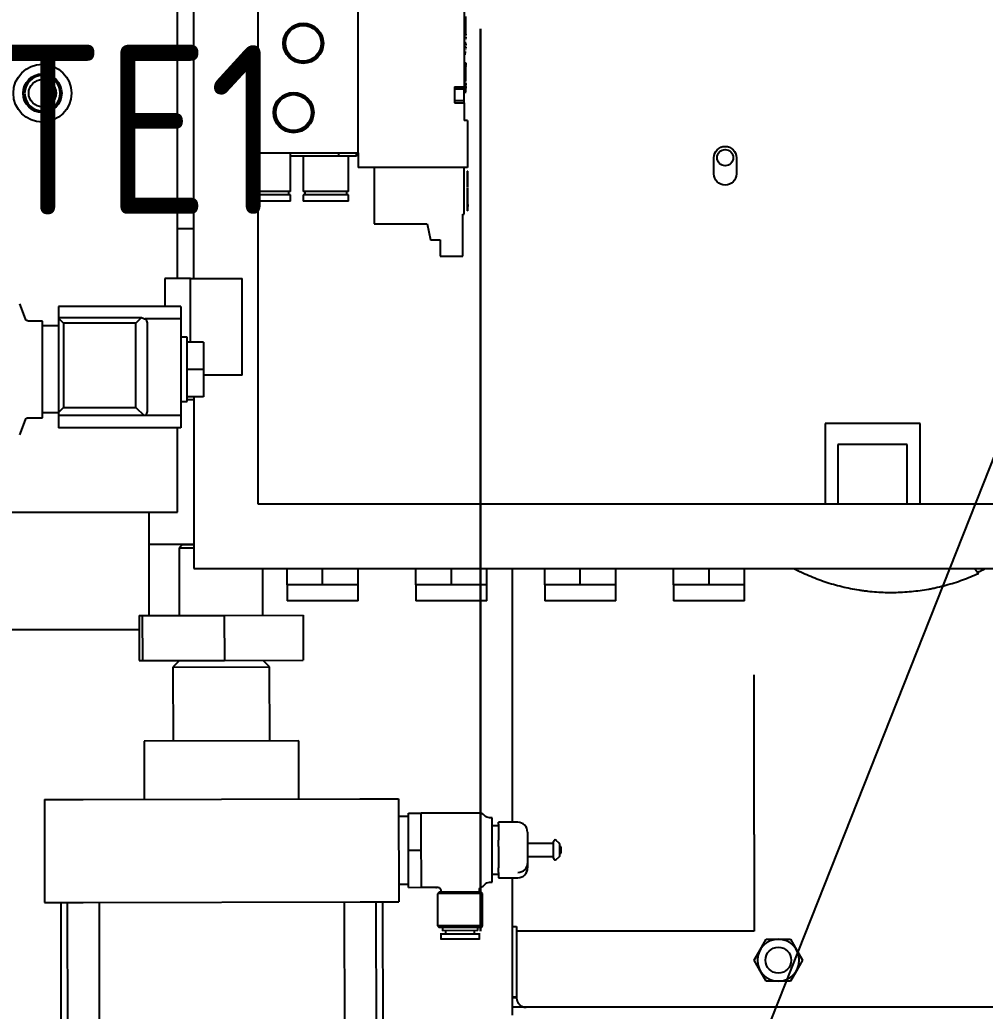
# Model space of a CAD drawing. Header units: millimetres. Extents: x 0 to 1189, y 0 to 841.
# Drawn here: x 433.11 to 453.09, y 192.18 to 212.69 of the extents above; entities that cross this region are included whole.
import ezdxf

# ---------------------------------------------------------------- set-up
doc = ezdxf.new("R2010")
doc.units = ezdxf.units.MM
for name, color, linetype, true_color in [('1', 7, 'CONTINUOUS', 0xffffff), ('2', 7, 'CONTINUOUS', 0xffffff), ('203', 7, 'CONTINUOUS', 0xffffff), ('205', 7, 'CONTINUOUS', 0xffffff)]:
    doc.layers.add(name, color=color, linetype=linetype, true_color=true_color)
doc.styles.add('iso-1', font='isocp.shx')

msp = doc.modelspace()

# ---------------------------------------------------------------- linework, layer by layer
at = {"layer": '1', "color": 152, "linetype": 'Continuous'}
msp.add_line((454.797, 207.509), (385.693, 33.179), dxfattribs=at)
at = {"layer": '1', "color": 252, "linetype": 'Continuous'}
msp.add_line((436.71, 201.839), (435.777, 201.839), dxfattribs=at)
at = {"layer": '1', "color": 124, "linetype": 'Continuous'}
for p, q in [((436.463, 201.827), (436.463, 201.839)), ((443.31, 196.096), (443.31, 201.339)), ((443.31, 192.105), (443.31, 194.941))]:
    msp.add_line(p, q, dxfattribs=at)
at = {"layer": '2', "color": 172, "linetype": 'Continuous'}
for p, q in [((442.643, 212.505), (442.643, 201.3)), ((442.643, 205.044), (442.643, 212.505)), ((442.643, 193.839), (442.643, 205.044)), ((442.643, 193.839), (442.643, 201.3))]:
    msp.add_line(p, q, dxfattribs=at)
at = {"layer": '2', "color": 95, "linetype": 'Continuous'}
for p, q in [((442.643, 212.505), (442.643, 212.318)), ((442.643, 212.505), (442.643, 210.505)), ((442.643, 205.583), (442.643, 212.318)), ((442.643, 210.505), (442.643, 202.574)), ((442.643, 203.77), (442.643, 205.583)), ((442.643, 195.839), (442.643, 203.77)), ((442.643, 202.574), (442.643, 200.761)), ((442.643, 200.761), (442.643, 194.026)), ((442.643, 193.839), (442.643, 195.839)), ((442.643, 194.026), (442.643, 193.839))]:
    msp.add_line(p, q, dxfattribs=at)
at = {"layer": '2', "color": 252, "linetype": 'Continuous'}
for p, q in [((448.31, 195.839), (448.31, 199.139)), ((448.31, 195.839), (448.31, 199.139)), ((448.31, 195.839), (448.31, 193.839)), ((443.31, 193.939), (443.392, 193.939)), ((443.392, 193.939), (443.392, 193.272)), ((448.31, 193.839), (443.392, 193.839)), ((448.31, 193.839), (443.392, 193.839)), ((443.392, 193.272), (443.392, 192.472)), ((443.392, 192.472), (443.31, 192.472)), ((443.31, 192.464), (443.392, 192.464)), ((443.392, 192.472), (443.392, 192.464)), ((457.325, 192.264), (443.31, 192.264))]:
    msp.add_line(p, q, dxfattribs=at)
at = {"layer": '2', "color": 60, "linetype": 'Continuous'}
for p, q in [((448.435, 193.455), (448.56, 193.672)), ((448.56, 193.672), (448.81, 193.672)), ((448.81, 193.672), (449.06, 193.672)), ((449.06, 193.672), (449.185, 193.455)), ((448.31, 193.239), (448.435, 193.455)), ((449.185, 193.455), (449.31, 193.239)), ((448.435, 193.022), (448.31, 193.239)), ((449.31, 193.239), (449.185, 193.022)), ((448.56, 192.805), (448.435, 193.022)), ((449.185, 193.022), (449.06, 192.805)), ((448.81, 192.805), (448.56, 192.805)), ((449.06, 192.805), (448.81, 192.805))]:
    msp.add_line(p, q, dxfattribs=at)
at = {"layer": '2', "color": 60, "linetype": 'Continuous', "extrusion": (0, 0, -1)}
msp.add_circle((-448.81, 193.239), 0.433, dxfattribs=at)
at = {"layer": '2', "color": 252, "linetype": 'Continuous'}
msp.add_circle((448.81, 193.239), 0.267, dxfattribs=at)
msp.add_open_spline([(443.392, 192.464), (443.392, 192.463), (443.392, 192.462), (443.392, 192.46), (443.392, 192.458), (443.392, 192.456), (443.392, 192.454), (443.392, 192.452), (443.392, 192.449), (443.392, 192.447), (443.393, 192.444), (443.393, 192.441), (443.393, 192.438), (443.394, 192.435), (443.394, 192.431), (443.395, 192.428), (443.396, 192.424), (443.396, 192.421), (443.397, 192.417), (443.398, 192.413), (443.399, 192.409), (443.4, 192.405), (443.402, 192.401), (443.403, 192.397), (443.405, 192.393), (443.406, 192.389), (443.408, 192.384), (443.41, 192.38), (443.412, 192.376), (443.414, 192.372), (443.416, 192.367), (443.419, 192.363), (443.421, 192.359), (443.424, 192.354), (443.427, 192.35), (443.43, 192.346), (443.433, 192.342), (443.436, 192.338), (443.44, 192.334), (443.443, 192.33), (443.447, 192.326), (443.455, 192.317), (443.47, 192.304), (443.491, 192.29), (443.513, 192.279), (443.53, 192.273), (443.541, 192.27), (443.549, 192.268), (443.556, 192.267), (443.563, 192.266), (443.569, 192.265), (443.575, 192.264), (443.58, 192.264), (443.584, 192.264), (443.588, 192.264), (443.591, 192.264), (443.592, 192.264)], degree=3, knots=[0, 0, 0, 0, 0.013793, 0.027537, 0.041231, 0.054871, 0.068455, 0.08198, 0.095444, 0.108844, 0.122177, 0.135441, 0.148632, 0.161749, 0.174791, 0.187754, 0.200637, 0.213441, 0.226163, 0.238803, 0.251363, 0.263842, 0.27624, 0.288556, 0.300793, 0.312955, 0.325045, 0.337066, 0.349021, 0.360915, 0.372749, 0.384528, 0.396256, 0.407936, 0.419572, 0.43117, 0.442734, 0.454269, 0.46578, 0.477275, 0.488758, 0.500236, 0.557611, 0.615701, 0.675079, 0.736189, 0.761224, 0.786583, 0.812266, 0.838267, 0.864573, 0.891167, 0.918028, 0.945135, 0.972466, 1, 1, 1, 1], dxfattribs=at)
at = {"layer": '203', "color": 252, "linetype": 'Continuous'}
msp.add_line((452.874, 201.339), (452.955, 201.234), dxfattribs=at)
for points, knots in [([(452.955, 201.234), (452.846, 201.184), (452.735, 201.139), (452.509, 201.057), (452.394, 201.021), (452.219, 200.973), (452.16, 200.959), (452.071, 200.939), (452.041, 200.932), (451.981, 200.92), (451.952, 200.914), (451.802, 200.887), (451.683, 200.871), (451.443, 200.848), (451.323, 200.841), (451.083, 200.838), (450.962, 200.842), (450.782, 200.854), (450.721, 200.86), (450.631, 200.87), (450.6, 200.874), (450.54, 200.882), (450.51, 200.886), (450.36, 200.91), (450.242, 200.933), (450.008, 200.99), (449.892, 201.023), (449.664, 201.099), (449.552, 201.142), (449.385, 201.214), (449.33, 201.239), (449.247, 201.278), (449.22, 201.291), (449.177, 201.313), (449.162, 201.321), (449.146, 201.329)], [0, 0, 0, 0, 0.091798, 0.091798, 0.183596, 0.183596, 0.229495, 0.229495, 0.252444, 0.252444, 0.275394, 0.275394, 0.367191, 0.367191, 0.458989, 0.458989, 0.550787, 0.550787, 0.596686, 0.596686, 0.619636, 0.619636, 0.642585, 0.642585, 0.734383, 0.734383, 0.826181, 0.826181, 0.917979, 0.917979, 0.963877, 0.963877, 0.986827, 0.986827, 1, 1, 1, 1]), ([(453.075, 201.325), (453.07, 201.322), (453.056, 201.315), (453.034, 201.304), (453.01, 201.293), (452.986, 201.281), (452.961, 201.27), (452.945, 201.262), (452.937, 201.258)], [0, 0, 0, 0, 0.125611, 0.300486, 0.475362, 0.65024, 0.825119, 1, 1, 1, 1])]:
    msp.add_open_spline(points, degree=3, knots=knots, dxfattribs=at)
at = {"layer": '205', "color": 252, "linetype": 'Continuous'}
for p, q in [((438.043, 202.672), (438.043, 226.672)), ((436.71, 207.339), (436.71, 220.893)), ((436.377, 207.339), (436.377, 220.249)), ((440.11, 209.939), (440.11, 214.472)), ((440.11, 209.939), (440.11, 214.472)), ((442.31, 213.205), (442.31, 211.305)), ((442.343, 212.582), (442.343, 212.759)), ((442.343, 212.582), (442.31, 212.582)), ((442.343, 212.525), (442.343, 212.582)), ((442.343, 212.512), (442.343, 212.525)), ((442.343, 212.405), (442.31, 212.405)), ((442.31, 212.401), (442.348, 212.401)), ((442.343, 212.393), (442.31, 212.393)), ((442.343, 212.382), (442.31, 212.382)), ((442.343, 212.326), (442.31, 212.326)), ((442.348, 212.371), (442.343, 212.371)), ((442.348, 212.304), (442.343, 212.304)), ((442.343, 212.29), (442.348, 212.29)), ((442.31, 212.223), (442.348, 212.223)), ((442.343, 212.19), (442.31, 212.19)), ((442.343, 212.179), (442.31, 212.179)), ((442.343, 212.123), (442.31, 212.123)), ((442.348, 212.168), (442.343, 212.168)), ((442.348, 212.101), (442.343, 212.101)), ((442.343, 212.087), (442.348, 212.087)), ((442.31, 212.02), (442.348, 212.02)), ((442.343, 211.99), (442.31, 211.99)), ((442.343, 211.981), (442.31, 211.981)), ((442.343, 211.794), (442.31, 211.794)), ((442.343, 211.793), (442.31, 211.793)), ((442.343, 211.647), (442.31, 211.647)), ((442.343, 211.647), (442.343, 211.714)), ((442.343, 211.569), (442.343, 211.647)), ((442.348, 211.646), (442.343, 211.646)), ((442.348, 211.632), (442.343, 211.632)), ((442.343, 211.569), (442.31, 211.569)), ((442.343, 211.566), (442.31, 211.566)), ((442.343, 211.507), (442.31, 211.507)), ((442.343, 211.507), (442.31, 211.507)), ((442.343, 211.499), (442.31, 211.499)), ((442.343, 211.43), (442.31, 211.43)), ((442.343, 211.566), (442.343, 211.569)), ((442.348, 211.566), (442.343, 211.566)), ((442.348, 211.548), (442.343, 211.548)), ((442.343, 211.511), (442.343, 211.532)), ((442.343, 211.514), (442.348, 211.514)), ((442.343, 211.499), (442.343, 211.507)), ((442.343, 211.5), (442.348, 211.5)), ((442.348, 211.499), (442.343, 211.499)), ((442.11, 211.305), (442.31, 211.305)), ((442.11, 211.305), (442.11, 210.972)), ((442.31, 211.255), (442.11, 211.255)), ((442.31, 211.255), (442.31, 211.305)), ((442.31, 211.139), (442.31, 211.255)), ((442.343, 211.237), (442.31, 211.237)), ((442.343, 211.234), (442.31, 211.234)), ((442.343, 211.416), (442.348, 211.416)), ((442.11, 211.022), (442.31, 211.022)), ((442.343, 211.202), (442.31, 211.202)), ((442.31, 211.194), (442.348, 211.194)), ((442.31, 211.022), (442.31, 211.139)), ((442.31, 210.972), (442.31, 211.022)), ((442.11, 210.972), (442.31, 210.972)), ((442.31, 210.972), (442.31, 210.605)), ((442.377, 210.605), (442.31, 210.605)), ((442.377, 210.605), (442.377, 209.639)), ((438.043, 209.939), (440.11, 209.939)), ((438.043, 209.939), (440.11, 209.939)), ((438.71, 209.872), (438.71, 209.939)), ((438.71, 209.872), (438.71, 209.939)), ((438.71, 209.139), (438.71, 209.872)), ((439.71, 209.872), (438.71, 209.872)), ((439.71, 209.872), (438.71, 209.872)), ((438.71, 209.139), (438.71, 209.872)), ((438.977, 209.872), (438.977, 209.139)), ((438.977, 209.872), (438.977, 209.139)), ((439.71, 209.872), (439.71, 209.939)), ((439.71, 209.872), (439.71, 209.939)), ((440.077, 209.872), (439.71, 209.872)), ((440.077, 209.872), (439.71, 209.872)), ((439.91, 209.139), (439.91, 209.872)), ((439.91, 209.139), (439.91, 209.872)), ((440.077, 209.872), (440.077, 209.939)), ((440.077, 209.872), (440.077, 209.939)), ((440.11, 209.939), (440.11, 209.639)), ((447.477, 209.505), (447.477, 209.839)), ((447.943, 209.839), (447.943, 209.505)), ((442.377, 209.639), (440.11, 209.639)), ((440.443, 209.639), (440.443, 208.472)), ((442.31, 208.672), (442.31, 209.639)), ((442.376, 209.464), (442.377, 209.464)), ((442.376, 209.418), (442.377, 209.418)), ((442.376, 209.384), (442.377, 209.384)), ((442.383, 209.558), (442.377, 209.558)), ((442.377, 209.516), (442.377, 209.558)), ((442.383, 209.516), (442.377, 209.516)), ((442.377, 209.496), (442.377, 209.516)), ((442.383, 209.496), (442.377, 209.496)), ((442.377, 209.478), (442.377, 209.496)), ((442.383, 209.478), (442.377, 209.478)), ((442.377, 209.428), (442.377, 209.478)), ((442.377, 209.416), (442.377, 209.428)), ((442.383, 209.428), (442.377, 209.428)), ((442.383, 209.416), (442.377, 209.416)), ((442.377, 209.398), (442.377, 209.416)), ((442.383, 209.398), (442.377, 209.398)), ((442.377, 209.373), (442.377, 209.398)), ((442.377, 209.364), (442.377, 209.373)), ((442.383, 209.373), (442.377, 209.373)), ((442.383, 209.516), (442.383, 209.558)), ((442.383, 209.496), (442.383, 209.516)), ((442.383, 209.478), (442.383, 209.496)), ((442.383, 209.428), (442.383, 209.478)), ((442.383, 209.464), (442.384, 209.464)), ((442.383, 209.416), (442.383, 209.428)), ((442.383, 209.418), (442.384, 209.418)), ((442.383, 209.398), (442.383, 209.416)), ((442.383, 209.373), (442.383, 209.398)), ((442.383, 209.384), (442.384, 209.384)), ((442.383, 209.364), (442.383, 209.373)), ((442.383, 209.364), (442.377, 209.364)), ((442.377, 209.293), (442.377, 209.364)), ((442.377, 209.284), (442.377, 209.293)), ((442.383, 209.293), (442.377, 209.293)), ((442.383, 209.284), (442.377, 209.284)), ((442.377, 209.237), (442.377, 209.284)), ((442.383, 209.293), (442.383, 209.364)), ((442.383, 209.284), (442.383, 209.293)), ((442.383, 209.237), (442.383, 209.284)), ((438.71, 209.139), (438.043, 209.139)), ((438.71, 209.139), (438.043, 209.139)), ((438.71, 209.072), (438.043, 209.072)), ((438.71, 209.072), (438.043, 209.072)), ((438.677, 209.072), (438.677, 209.139)), ((438.677, 209.072), (438.677, 209.139)), ((438.71, 208.939), (438.71, 209.072)), ((438.71, 208.939), (438.71, 209.072)), ((439.91, 209.139), (438.977, 209.139)), ((439.91, 209.139), (438.977, 209.139)), ((438.977, 209.072), (438.977, 208.939)), ((438.977, 209.072), (438.977, 208.939)), ((439.91, 209.072), (438.977, 209.072)), ((439.91, 209.072), (438.977, 209.072)), ((439.01, 209.139), (439.01, 209.072)), ((439.01, 209.139), (439.01, 209.072)), ((439.877, 209.072), (439.877, 209.139)), ((439.877, 209.072), (439.877, 209.139)), ((439.91, 208.939), (439.91, 209.072)), ((439.91, 208.939), (439.91, 209.072)), ((442.383, 209.157), (442.377, 209.157)), ((442.383, 209.098), (442.377, 209.098)), ((442.383, 209.091), (442.377, 209.091)), ((442.377, 209.084), (442.377, 209.091)), ((442.383, 209.091), (442.377, 209.091)), ((442.383, 209.084), (442.377, 209.084)), ((442.383, 209.084), (442.383, 209.091)), ((438.71, 208.939), (438.043, 208.939)), ((438.71, 208.939), (438.043, 208.939)), ((439.91, 208.939), (438.977, 208.939)), ((439.91, 208.939), (438.977, 208.939)), ((442.377, 208.821), (442.377, 208.869)), ((442.383, 208.869), (442.377, 208.869)), ((442.383, 208.821), (442.377, 208.821)), ((442.383, 208.79), (442.377, 208.79)), ((442.377, 208.741), (442.377, 208.79)), ((442.383, 208.821), (442.383, 208.869)), ((442.383, 208.741), (442.383, 208.79)), ((442.277, 208.672), (442.31, 208.672)), ((442.277, 207.805), (442.277, 208.672)), ((442.383, 208.741), (442.377, 208.741)), ((436.377, 208.372), (436.71, 208.372)), ((440.443, 208.472), (441.543, 208.472)), ((441.543, 208.472), (441.61, 208.139)), ((441.61, 208.139), (441.81, 208.139)), ((441.81, 208.139), (441.81, 207.805)), ((441.81, 207.805), (442.277, 207.805)), ((436.11, 207.339), (436.11, 206.761)), ((436.643, 207.339), (436.11, 207.339)), ((436.643, 207.339), (437.71, 207.339)), ((436.643, 206.026), (436.643, 207.339)), ((437.71, 205.339), (437.71, 207.339)), ((433.227, 206.503), (433.11, 206.815)), ((436.443, 206.761), (433.91, 206.761)), ((433.91, 206.761), (433.91, 206.752)), ((433.91, 206.752), (433.91, 206.53)), ((436.443, 206.761), (436.443, 206.752)), ((436.443, 206.752), (436.443, 206.51)), ((433.91, 206.53), (435.63, 206.53)), ((433.91, 206.53), (433.91, 206.517)), ((434.013, 206.413), (433.91, 206.517)), ((433.91, 206.517), (433.91, 204.57)), ((435.513, 206.413), (435.63, 206.53)), ((435.63, 206.53), (435.675, 206.51)), ((435.695, 206.505), (435.707, 206.505)), ((436.443, 206.505), (435.707, 206.505)), ((436.443, 206.51), (436.443, 206.505)), ((436.443, 206.505), (436.443, 206.372)), ((433.577, 206.459), (433.29, 206.459)), ((433.577, 204.459), (433.577, 206.459)), ((433.91, 206.359), (433.577, 206.359)), ((434.013, 206.413), (434.013, 204.673)), ((435.513, 206.413), (434.013, 206.413)), ((435.513, 204.673), (435.513, 206.413)), ((435.756, 204.639), (435.756, 206.372)), ((436.443, 206.372), (436.443, 204.639)), ((436.577, 206.126), (436.443, 206.126)), ((436.577, 205.459), (436.577, 206.126)), ((436.91, 206.026), (436.577, 206.026)), ((436.91, 206.026), (436.91, 205.459)), ((436.91, 205.459), (436.577, 205.459)), ((436.577, 204.793), (436.577, 205.459)), ((436.91, 205.459), (436.91, 204.893)), ((437.71, 205.339), (436.91, 205.339)), ((436.91, 204.893), (436.577, 204.893)), ((436.71, 204.893), (436.71, 201.339)), ((434.013, 204.673), (433.91, 204.57)), ((434.013, 204.673), (435.513, 204.673)), ((435.513, 204.673), (435.683, 204.504)), ((436.443, 204.793), (436.577, 204.793)), ((436.577, 204.839), (436.71, 204.839)), ((433.29, 204.459), (433.577, 204.459)), ((433.91, 204.559), (433.577, 204.559)), ((433.91, 204.57), (433.91, 204.504)), ((435.683, 204.504), (433.91, 204.504)), ((433.91, 204.504), (433.91, 204.501)), ((433.91, 204.501), (433.91, 204.258)), ((435.707, 204.505), (435.695, 204.505)), ((436.443, 204.505), (435.707, 204.505)), ((436.443, 204.639), (436.443, 204.505)), ((436.443, 204.505), (436.443, 204.501)), ((436.443, 204.501), (436.443, 204.258)), ((433.11, 204.104), (433.227, 204.416)), ((433.91, 204.258), (433.91, 204.249)), ((436.443, 204.249), (433.91, 204.249)), ((436.377, 202.505), (436.377, 204.249)), ((436.443, 204.258), (436.443, 204.249)), ((451.743, 204.339), (449.777, 204.339)), ((449.777, 204.339), (449.777, 202.672)), ((451.743, 202.672), (451.743, 204.339)), ((451.477, 203.905), (450.043, 203.905)), ((450.043, 203.905), (450.043, 202.672)), ((451.477, 202.672), (451.477, 203.905)), ((453.377, 202.672), (438.043, 202.672)), ((429.043, 202.505), (436.377, 202.505)), ((435.777, 202.505), (435.777, 200.369)), ((436.474, 201.837), (436.407, 201.77)), ((436.474, 201.837), (436.71, 201.837)), ((436.407, 201.77), (436.71, 201.771)), ((436.407, 201.77), (436.41, 200.37)), ((436.71, 201.339), (453.377, 201.339)), ((438.143, 200.374), (438.141, 201.339)), ((438.643, 201.005), (438.643, 201.339)), ((439.377, 201.005), (439.377, 201.339)), ((440.11, 201.005), (440.11, 201.339)), ((441.31, 201.005), (441.31, 201.339)), ((442.043, 201.005), (442.043, 201.339)), ((442.777, 201.005), (442.777, 201.339)), ((443.977, 201.005), (443.977, 201.339)), ((444.71, 201.005), (444.71, 201.339)), ((445.443, 201.005), (445.443, 201.339)), ((446.643, 201.005), (446.643, 201.339)), ((447.377, 201.005), (447.377, 201.339)), ((448.11, 201.005), (448.11, 201.339)), ((439.01, 201.005), (438.643, 201.005)), ((438.643, 201.005), (438.643, 200.672)), ((439.377, 201.005), (439.01, 201.005)), ((439.743, 201.005), (439.377, 201.005)), ((440.11, 201.005), (439.743, 201.005)), ((440.11, 200.672), (440.11, 201.005)), ((441.677, 201.005), (441.31, 201.005)), ((441.31, 201.005), (441.31, 200.672)), ((442.043, 201.005), (441.677, 201.005)), ((442.41, 201.005), (442.043, 201.005)), ((442.777, 201.005), (442.41, 201.005)), ((442.777, 200.672), (442.777, 201.005)), ((444.343, 201.005), (443.977, 201.005)), ((443.977, 201.005), (443.977, 200.672)), ((444.71, 201.005), (444.343, 201.005)), ((445.077, 201.005), (444.71, 201.005)), ((445.443, 201.005), (445.077, 201.005)), ((445.443, 200.672), (445.443, 201.005)), ((447.01, 201.005), (446.643, 201.005)), ((446.643, 201.005), (446.643, 200.672)), ((447.377, 201.005), (447.01, 201.005)), ((447.743, 201.005), (447.377, 201.005)), ((448.11, 201.005), (447.743, 201.005)), ((448.11, 200.672), (448.11, 201.005)), ((439.377, 200.672), (438.643, 200.672)), ((440.11, 200.672), (439.377, 200.672)), ((442.043, 200.672), (441.31, 200.672)), ((442.777, 200.672), (442.043, 200.672)), ((444.71, 200.672), (443.977, 200.672)), ((445.443, 200.672), (444.71, 200.672)), ((447.377, 200.672), (446.643, 200.672)), ((448.11, 200.672), (447.377, 200.672)), ((435.578, 200.368), (435.58, 199.435)), ((435.578, 200.368), (435.644, 200.368)), ((435.644, 200.368), (437.343, 200.372)), ((435.644, 200.368), (435.646, 199.435)), ((437.343, 200.372), (438.975, 200.375)), ((437.343, 200.372), (437.345, 199.439)), ((438.975, 200.375), (438.977, 199.442)), ((435.578, 200.072), (432.443, 200.072)), ((435.58, 199.435), (435.646, 199.435)), ((435.646, 199.435), (437.345, 199.439)), ((436.412, 199.437), (436.279, 199.303)), ((437.345, 199.439), (438.977, 199.442)), ((438.279, 199.307), (438.145, 199.44)), ((436.279, 199.303), (438.279, 199.307)), ((436.279, 199.303), (436.282, 197.77)), ((438.282, 197.774), (438.279, 199.307)), ((438.882, 197.775), (435.682, 197.769)), ((435.682, 197.769), (435.685, 196.569)), ((438.885, 196.575), (438.882, 197.775)), ((433.618, 196.564), (434.418, 196.566)), ((433.618, 196.564), (433.622, 194.431)), ((434.418, 196.566), (440.151, 196.578)), ((440.151, 196.578), (440.951, 196.58)), ((440.951, 196.58), (440.956, 194.446)), ((441.152, 196.28), (441.419, 196.281)), ((441.152, 196.28), (441.152, 196.28)), ((441.154, 195.513), (441.152, 196.28)), ((441.152, 196.28), (441.419, 196.28)), ((442.623, 196.283), (441.419, 196.281)), ((441.419, 196.281), (441.419, 196.281)), ((441.419, 196.28), (441.419, 196.281)), ((441.419, 195.897), (441.419, 196.28)), ((441.152, 196.213), (440.952, 196.213)), ((442.885, 196.184), (442.831, 196.184)), ((442.887, 195.517), (442.885, 196.184)), ((443.419, 196.095), (443.019, 196.094)), ((443.019, 196.054), (443.019, 196.094)), ((443.019, 196.054), (443.02, 195.721)), ((441.42, 195.514), (441.419, 195.897)), ((443.019, 196.017), (442.886, 196.017)), ((443.619, 195.888), (443.62, 195.611)), ((443.02, 195.591), (443.02, 195.721)), ((444.155, 195.653), (443.62, 195.652)), ((444.156, 195.346), (444.155, 195.693)), ((444.275, 195.663), (444.21, 195.718)), ((444.287, 195.52), (444.287, 195.638)), ((441.154, 195.513), (441.42, 195.514)), ((441.155, 194.746), (441.154, 195.513)), ((441.421, 195.13), (441.42, 195.514)), ((442.888, 194.85), (442.887, 195.517)), ((443.02, 195.591), (443.021, 195.148)), ((443.62, 195.611), (443.621, 195.241)), ((444.318, 195.587), (444.287, 195.587)), ((444.287, 195.402), (444.287, 195.52)), ((444.287, 195.453), (444.318, 195.453)), ((444.318, 195.453), (444.318, 195.587)), ((443.62, 195.385), (444.156, 195.386)), ((443.621, 195.241), (443.621, 195.149)), ((444.211, 195.321), (444.275, 195.377)), ((441.422, 194.747), (441.421, 195.13)), ((442.888, 195.017), (443.021, 195.017)), ((443.021, 195.055), (443.021, 195.148)), ((443.021, 195.055), (443.021, 194.944)), ((440.955, 194.813), (441.155, 194.813)), ((442.834, 194.85), (442.888, 194.85)), ((443.021, 194.944), (443.021, 194.94)), ((443.021, 194.94), (443.421, 194.941)), ((443.421, 194.945), (443.421, 194.941)), ((441.155, 194.746), (441.422, 194.747)), ((441.422, 194.747), (441.755, 194.748)), ((441.758, 194.749), (441.755, 194.748)), ((441.789, 194.648), (441.755, 194.615)), ((442.689, 194.617), (441.755, 194.615)), ((441.755, 194.615), (441.757, 193.948)), ((442.655, 194.65), (441.789, 194.648)), ((441.822, 194.681), (441.822, 194.648)), ((442.622, 194.65), (442.622, 194.694)), ((442.689, 194.617), (442.655, 194.65)), ((442.69, 193.95), (442.689, 194.617)), ((433.622, 194.431), (434.422, 194.433)), ((433.956, 194.432), (433.972, 186.723)), ((434.089, 194.432), (434.105, 186.718)), ((434.422, 194.433), (440.156, 194.445)), ((434.772, 186.695), (434.756, 194.433)), ((439.822, 194.444), (439.84, 186.011)), ((440.156, 194.445), (440.956, 194.446)), ((440.507, 186.012), (440.489, 194.445)), ((440.64, 186.012), (440.622, 194.446)), ((442.69, 193.95), (441.757, 193.948)), ((441.757, 193.948), (441.79, 193.915)), ((442.657, 193.917), (441.79, 193.915)), ((441.824, 193.796), (441.824, 193.669)), ((441.824, 193.781), (442.624, 193.783)), ((441.857, 193.915), (441.857, 193.848)), ((442.59, 193.85), (441.857, 193.848)), ((441.924, 193.848), (441.924, 193.782)), ((442.524, 193.783), (442.524, 193.85)), ((442.59, 193.85), (442.59, 193.916)), ((442.624, 193.669), (442.624, 193.796)), ((442.657, 193.917), (442.69, 193.95)), ((441.824, 193.681), (442.624, 193.683))]:
    msp.add_line(p, q, dxfattribs=at)
for centre, radius in [((438.977, 212.205), 0.416), ((438.977, 212.205), 0.416), ((438.977, 212.205), 0.396), ((438.977, 212.205), 0.396), ((438.977, 212.205), 0.371), ((438.977, 212.205), 0.371), ((433.577, 211.172), 0.6), ((433.577, 211.172), 0.4), ((433.577, 211.172), 0.283), ((438.777, 210.772), 0.416), ((438.777, 210.772), 0.416), ((438.777, 210.772), 0.396), ((438.777, 210.772), 0.396), ((438.777, 210.772), 0.371), ((438.777, 210.772), 0.371), ((447.71, 209.839), 0.167)]:
    msp.add_circle(centre, radius, dxfattribs=at)
at = {"layer": '205', "color": 252, "linetype": 'Continuous', "extrusion": (0, 0, -1)}
msp.add_circle((-433.577, 211.172), 0.367, dxfattribs=at)
for centre, radius, start, end in [((-447.71, 209.839), 0.233, 0, 180), ((-447.71, 209.505), 0.233, 180, 0), ((-433.29, 206.526), 0.0667, 270, 339.444), ((-433.29, 204.393), 0.0667, 20.556, 90), ((-442.831, 196.317), 0.133, 269.8796, 321.1974), ((-442.834, 194.717), 0.133, 38.5618, 89.8796)]:
    msp.add_arc(centre, radius, start, end, dxfattribs=at)
at = {"layer": '205', "color": 252, "linetype": 'Continuous'}
for centre, radius, start, end in [((442.623, 196.15), 0.133, 38.8026, 90.1204), ((444.188, 195.693), 0.0333, 49.731, 180.1204), ((444.253, 195.638), 0.0333, 0.1204, 49.731), ((444.189, 195.347), 0.0333, 180.1204, 310.5099), ((444.254, 195.402), 0.0333, 310.5099, 0.1204), ((442.626, 194.883), 0.133, 287.64, 321.4382)]:
    msp.add_arc(centre, radius, start, end, dxfattribs=at)
for centre, major_axis, ratio, start_param, end_param in [((435.695, 206.839), (0, 0.333), 0.36397, 2.976993, 3.141593), ((435.707, 206.372), (0, 0.133), 0.36397, 4.712389, 6.283185), ((435.695, 204.172), (0, 0.333), 0.36397, 6.283185, 6.382167), ((435.707, 204.639), (0, 0.133), 0.36397, 3.141593, 4.712389), ((443.419, 195.888), (0, 0.203), 0.983338, 4.712389, 6.283185), ((443.421, 195.241), (0.2, 0), 0.924452, 4.712389, 6.283185), ((443.421, 195.148), (0, 0.203), 0.983338, 3.141593, 4.712389)]:
    msp.add_ellipse(centre, major_axis=major_axis, ratio=ratio, start_param=start_param, end_param=end_param, dxfattribs=at)
for points, knots in [([(442.343, 212.468), (442.343, 212.468), (442.343, 212.468), (442.343, 212.469), (442.343, 212.47), (442.343, 212.472), (442.343, 212.475), (442.343, 212.478), (442.343, 212.481), (442.343, 212.485), (442.343, 212.49), (442.343, 212.494), (442.343, 212.498), (442.343, 212.502), (442.343, 212.506), (442.343, 212.51), (442.343, 212.514), (442.343, 212.519), (442.343, 212.526), (442.343, 212.534), (442.343, 212.542), (442.343, 212.548), (442.343, 212.554), (442.343, 212.558), (442.343, 212.562), (442.343, 212.567), (442.343, 212.571), (442.343, 212.575), (442.343, 212.579), (442.343, 212.583), (442.343, 212.587), (442.343, 212.59), (442.343, 212.593), (442.343, 212.596), (442.343, 212.597), (442.343, 212.599), (442.343, 212.6), (442.343, 212.6), (442.343, 212.6)], [0, 0, 0, 0, 0.032428, 0.064556, 0.095607, 0.125743, 0.154784, 0.183309, 0.211322, 0.239186, 0.266134, 0.290707, 0.313473, 0.334231, 0.353236, 0.37059, 0.386759, 0.401884, 0.431556, 0.46197, 0.492837, 0.524762, 0.541316, 0.558974, 0.578156, 0.599234, 0.622651, 0.648325, 0.67669, 0.707915, 0.740875, 0.774311, 0.8088, 0.844219, 0.88095, 0.919143, 0.958723, 1, 1, 1, 1]), ([(442.343, 212.401), (442.343, 212.401), (442.343, 212.401), (442.343, 212.402), (442.343, 212.403), (442.343, 212.405), (442.343, 212.407), (442.343, 212.41), (442.343, 212.414), (442.343, 212.418), (442.343, 212.422), (442.343, 212.427), (442.343, 212.431), (442.343, 212.435), (442.343, 212.439), (442.343, 212.443), (442.343, 212.447), (442.343, 212.452), (442.343, 212.458), (442.343, 212.466), (442.343, 212.474), (442.343, 212.481), (442.343, 212.487), (442.343, 212.491), (442.343, 212.495), (442.343, 212.499), (442.343, 212.503), (442.343, 212.508), (442.343, 212.512), (442.343, 212.516), (442.343, 212.52), (442.343, 212.523), (442.343, 212.526), (442.343, 212.528), (442.343, 212.53), (442.343, 212.531), (442.343, 212.532), (442.343, 212.532), (442.343, 212.532)], [0, 0, 0, 0, 0.032428, 0.064556, 0.095607, 0.125743, 0.154784, 0.183309, 0.211322, 0.239186, 0.266134, 0.290707, 0.313473, 0.334231, 0.353236, 0.37059, 0.386759, 0.401884, 0.431556, 0.46197, 0.492837, 0.524762, 0.541316, 0.558974, 0.578156, 0.599234, 0.622651, 0.648325, 0.67669, 0.707915, 0.740875, 0.774311, 0.8088, 0.844219, 0.88095, 0.919143, 0.958723, 1, 1, 1, 1]), ([(442.343, 212.382), (442.343, 212.383), (442.343, 212.386), (442.343, 212.389), (442.343, 212.391), (442.343, 212.393), (442.343, 212.395), (442.343, 212.396), (442.343, 212.396), (442.343, 212.397), (442.343, 212.396), (442.343, 212.396), (442.343, 212.394), (442.343, 212.392), (442.343, 212.39), (442.343, 212.387), (442.343, 212.384), (442.343, 212.38), (442.343, 212.376), (442.343, 212.373), (442.343, 212.372)], [0, 0, 0, 0, 0.04886, 0.098832, 0.150813, 0.204578, 0.260917, 0.319996, 0.381636, 0.446472, 0.511308, 0.573887, 0.63356, 0.69148, 0.747956, 0.802544, 0.856215, 0.90936, 0.960963, 1, 1, 1, 1]), ([(442.343, 212.315), (442.343, 212.316), (442.343, 212.318), (442.343, 212.321), (442.343, 212.324), (442.343, 212.326), (442.343, 212.327), (442.343, 212.328), (442.343, 212.329), (442.343, 212.329), (442.343, 212.329), (442.343, 212.328), (442.343, 212.327), (442.343, 212.325), (442.343, 212.323), (442.343, 212.32), (442.343, 212.317), (442.343, 212.313), (442.343, 212.309), (442.343, 212.306), (442.343, 212.304)], [0, 0, 0, 0, 0.04886, 0.098832, 0.150813, 0.204578, 0.260917, 0.319996, 0.381636, 0.446472, 0.511308, 0.573887, 0.63356, 0.69148, 0.747956, 0.802544, 0.856215, 0.90936, 0.960963, 1, 1, 1, 1]), ([(442.343, 212.179), (442.343, 212.18), (442.343, 212.183), (442.343, 212.185), (442.343, 212.188), (442.343, 212.19), (442.343, 212.191), (442.343, 212.193), (442.343, 212.193), (442.343, 212.193), (442.343, 212.193), (442.343, 212.192), (442.343, 212.191), (442.343, 212.189), (442.343, 212.187), (442.343, 212.184), (442.343, 212.181), (442.343, 212.177), (442.343, 212.173), (442.343, 212.17), (442.343, 212.168)], [0, 0, 0, 0, 0.048857, 0.098826, 0.150804, 0.204566, 0.260902, 0.319977, 0.381614, 0.446446, 0.511277, 0.573853, 0.633523, 0.69144, 0.747912, 0.802497, 0.856164, 0.909306, 0.960906, 1, 1, 1, 1]), ([(442.343, 212.112), (442.343, 212.113), (442.343, 212.115), (442.343, 212.118), (442.343, 212.121), (442.343, 212.123), (442.343, 212.124), (442.343, 212.125), (442.343, 212.126), (442.343, 212.126), (442.343, 212.126), (442.343, 212.125), (442.343, 212.124), (442.343, 212.122), (442.343, 212.12), (442.343, 212.117), (442.343, 212.113), (442.343, 212.11), (442.343, 212.105), (442.343, 212.103), (442.343, 212.101)], [0, 0, 0, 0, 0.04886, 0.098832, 0.150813, 0.204578, 0.260917, 0.319996, 0.381636, 0.446472, 0.511308, 0.573887, 0.63356, 0.69148, 0.747956, 0.802544, 0.856215, 0.90936, 0.960963, 1, 1, 1, 1]), ([(442.343, 211.714), (442.343, 211.717), (442.343, 211.723), (442.343, 211.733), (442.343, 211.741), (442.343, 211.749), (442.343, 211.756), (442.343, 211.763), (442.343, 211.769), (442.343, 211.775), (442.343, 211.78), (442.343, 211.785), (442.343, 211.788), (442.343, 211.791), (442.343, 211.794), (442.343, 211.795), (442.343, 211.796), (442.343, 211.797), (442.343, 211.796), (442.343, 211.796), (442.343, 211.795), (442.343, 211.793), (442.343, 211.791), (442.343, 211.789), (442.343, 211.786), (442.343, 211.781), (442.343, 211.775), (442.343, 211.766), (442.343, 211.756), (442.343, 211.749), (442.343, 211.746)], [0, 0, 0, 0, 0.045629, 0.08864, 0.129433, 0.167688, 0.204193, 0.239218, 0.272449, 0.305011, 0.33675, 0.367887, 0.398976, 0.430821, 0.463638, 0.497641, 0.533832, 0.571974, 0.609818, 0.644998, 0.677144, 0.70676, 0.734302, 0.759681, 0.783675, 0.806493, 0.852112, 0.898931, 0.947844, 1, 1, 1, 1]), ([(442.343, 211.647), (442.343, 211.65), (442.343, 211.656), (442.343, 211.665), (442.343, 211.674), (442.343, 211.682), (442.343, 211.689), (442.343, 211.696), (442.343, 211.702), (442.343, 211.708), (442.343, 211.713), (442.343, 211.717), (442.343, 211.721), (442.343, 211.724), (442.343, 211.726), (442.343, 211.728), (442.343, 211.729), (442.343, 211.729), (442.343, 211.729), (442.343, 211.729), (442.343, 211.727), (442.343, 211.726), (442.343, 211.724), (442.343, 211.723), (442.343, 211.722)], [0, 0, 0, 0, 0.060839, 0.118187, 0.172578, 0.223586, 0.272259, 0.318959, 0.363267, 0.406684, 0.449002, 0.490519, 0.531971, 0.574431, 0.618188, 0.663525, 0.71178, 0.762637, 0.813096, 0.860002, 0.902863, 0.942352, 0.979075, 1, 1, 1, 1]), ([(442.343, 211.514), (442.343, 211.514), (442.343, 211.517), (442.343, 211.522), (442.343, 211.529), (442.343, 211.535), (442.343, 211.541), (442.343, 211.547), (442.343, 211.551), (442.343, 211.555), (442.343, 211.557), (442.343, 211.559), (442.343, 211.561), (442.343, 211.562), (442.343, 211.563), (442.343, 211.564), (442.343, 211.565), (442.343, 211.565), (442.343, 211.566), (442.343, 211.566), (442.343, 211.566), (442.343, 211.566), (442.343, 211.566), (442.343, 211.566), (442.343, 211.566), (442.343, 211.566)], [0, 0, 0, 0, 0.018692, 0.116487, 0.201621, 0.283378, 0.367053, 0.453234, 0.543577, 0.586974, 0.623915, 0.65614, 0.682301, 0.702615, 0.717554, 0.729122, 0.737895, 0.749615, 0.767904, 0.791192, 0.820592, 0.856061, 0.898409, 0.946139, 1, 1, 1, 1]), ([(442.343, 211.43), (442.343, 211.433), (442.343, 211.439), (442.343, 211.448), (442.343, 211.455), (442.343, 211.462), (442.343, 211.468), (442.343, 211.474), (442.343, 211.479), (442.343, 211.484), (442.343, 211.487), (442.343, 211.49), (442.343, 211.492), (442.343, 211.493), (442.343, 211.495), (442.343, 211.496), (442.343, 211.497), (442.343, 211.498), (442.343, 211.498), (442.343, 211.498), (442.343, 211.498), (442.343, 211.499), (442.343, 211.499), (442.343, 211.499), (442.343, 211.499), (442.343, 211.499), (442.343, 211.499)], [0, 0, 0, 0, 0.103092, 0.193806, 0.274149, 0.344091, 0.411258, 0.480001, 0.550804, 0.625025, 0.660678, 0.691027, 0.717501, 0.738994, 0.755683, 0.767957, 0.77746, 0.784667, 0.794296, 0.809321, 0.828453, 0.852607, 0.881747, 0.916538, 0.95575, 1, 1, 1, 1]), ([(442.343, 211.27), (442.343, 211.27), (442.343, 211.271), (442.343, 211.273), (442.343, 211.277), (442.343, 211.282), (442.343, 211.288), (442.343, 211.294), (442.343, 211.301), (442.343, 211.308), (442.343, 211.315), (442.343, 211.321), (442.343, 211.328), (442.343, 211.335), (442.343, 211.341), (442.343, 211.348), (442.343, 211.355), (442.343, 211.361), (442.343, 211.365), (442.343, 211.368), (442.343, 211.37), (442.343, 211.372), (442.343, 211.374), (442.343, 211.375), (442.343, 211.375), (442.343, 211.375), (442.343, 211.375), (442.343, 211.373), (442.343, 211.37), (442.343, 211.367), (442.343, 211.363), (442.343, 211.357), (442.343, 211.351), (442.343, 211.347), (442.343, 211.344)], [0, 0, 0, 0, 0.048639, 0.092993, 0.133821, 0.172094, 0.207879, 0.240468, 0.270781, 0.300142, 0.32885, 0.356268, 0.382902, 0.409063, 0.436127, 0.466059, 0.499671, 0.537874, 0.558071, 0.578462, 0.599437, 0.620924, 0.643786, 0.66769, 0.692975, 0.720077, 0.748239, 0.777915, 0.80899, 0.84232, 0.877776, 0.915684, 0.956547, 1, 1, 1, 1]), ([(442.343, 211.202), (442.343, 211.203), (442.343, 211.203), (442.343, 211.206), (442.343, 211.21), (442.343, 211.215), (442.343, 211.22), (442.343, 211.227), (442.343, 211.233), (442.343, 211.24), (442.343, 211.247), (442.343, 211.254), (442.343, 211.261), (442.343, 211.267), (442.343, 211.274), (442.343, 211.281), (442.343, 211.288), (442.343, 211.293), (442.343, 211.298), (442.343, 211.301), (442.343, 211.303), (442.343, 211.305), (442.343, 211.306), (442.343, 211.307), (442.343, 211.308), (442.343, 211.308), (442.343, 211.307), (442.343, 211.306), (442.343, 211.303), (442.343, 211.3), (442.343, 211.295), (442.343, 211.29), (442.343, 211.284), (442.343, 211.279), (442.343, 211.277)], [0, 0, 0, 0, 0.048639, 0.092993, 0.133821, 0.172094, 0.207879, 0.240468, 0.270781, 0.300142, 0.32885, 0.356268, 0.382902, 0.409063, 0.436127, 0.466059, 0.499671, 0.537874, 0.558071, 0.578462, 0.599437, 0.620924, 0.643786, 0.66769, 0.692975, 0.720077, 0.748239, 0.777915, 0.80899, 0.84232, 0.877776, 0.915684, 0.956547, 1, 1, 1, 1]), ([(442.377, 209.141), (442.377, 209.141), (442.377, 209.142), (442.377, 209.143), (442.377, 209.144), (442.377, 209.146), (442.377, 209.148), (442.377, 209.149), (442.377, 209.152), (442.377, 209.155), (442.377, 209.159), (442.377, 209.164), (442.377, 209.169), (442.377, 209.175), (442.377, 209.18), (442.377, 209.186), (442.377, 209.191), (442.377, 209.196), (442.377, 209.2), (442.377, 209.202), (442.377, 209.205), (442.377, 209.208), (442.377, 209.21), (442.377, 209.213), (442.377, 209.216), (442.377, 209.218), (442.377, 209.219), (442.377, 209.219)], [0, 0, 0, 0, 0.066621, 0.12735, 0.1826, 0.232143, 0.276513, 0.31595, 0.350667, 0.381082, 0.43641, 0.487596, 0.53616, 0.583305, 0.630394, 0.676484, 0.721844, 0.766757, 0.789624, 0.813575, 0.838421, 0.865276, 0.894095, 0.925103, 0.957965, 0.993858, 1, 1, 1, 1]), ([(442.383, 209.141), (442.383, 209.141), (442.383, 209.142), (442.383, 209.143), (442.383, 209.144), (442.383, 209.146), (442.383, 209.148), (442.383, 209.149), (442.383, 209.152), (442.383, 209.155), (442.383, 209.159), (442.383, 209.164), (442.383, 209.169), (442.383, 209.175), (442.383, 209.18), (442.383, 209.186), (442.383, 209.191), (442.383, 209.196), (442.383, 209.2), (442.383, 209.202), (442.383, 209.205), (442.383, 209.208), (442.383, 209.21), (442.383, 209.213), (442.383, 209.216), (442.383, 209.218), (442.383, 209.219), (442.383, 209.219)], [0, 0, 0, 0, 0.066621, 0.12735, 0.1826, 0.232143, 0.276513, 0.31595, 0.350667, 0.381082, 0.43641, 0.487596, 0.53616, 0.583305, 0.630394, 0.676484, 0.721844, 0.766757, 0.789624, 0.813575, 0.838421, 0.865276, 0.894095, 0.925103, 0.957965, 0.993858, 1, 1, 1, 1]), ([(442.377, 209.061), (442.377, 209.061), (442.377, 209.062), (442.377, 209.063), (442.377, 209.064), (442.377, 209.066), (442.377, 209.068), (442.377, 209.069), (442.377, 209.072), (442.377, 209.075), (442.377, 209.079), (442.377, 209.084), (442.377, 209.089), (442.377, 209.095), (442.377, 209.1), (442.377, 209.106), (442.377, 209.112), (442.377, 209.116), (442.377, 209.12), (442.377, 209.122), (442.377, 209.125), (442.377, 209.128), (442.377, 209.13), (442.377, 209.133), (442.377, 209.136), (442.377, 209.138), (442.377, 209.139), (442.377, 209.139)], [0, 0, 0, 0, 0.066621, 0.12735, 0.1826, 0.232143, 0.276513, 0.31595, 0.350667, 0.381082, 0.43641, 0.487596, 0.53616, 0.583305, 0.630394, 0.676484, 0.721844, 0.766757, 0.789624, 0.813575, 0.838421, 0.865276, 0.894095, 0.925103, 0.957965, 0.993858, 1, 1, 1, 1]), ([(442.377, 208.973), (442.377, 208.973), (442.377, 208.973), (442.377, 208.974), (442.377, 208.976), (442.377, 208.978), (442.377, 208.98), (442.377, 208.983), (442.377, 208.987), (442.377, 208.991), (442.377, 208.996), (442.377, 209), (442.377, 209.005), (442.377, 209.009), (442.377, 209.013), (442.377, 209.018), (442.377, 209.022), (442.377, 209.027), (442.377, 209.033), (442.377, 209.04), (442.377, 209.046), (442.377, 209.05), (442.377, 209.055), (442.377, 209.059), (442.377, 209.063), (442.377, 209.067), (442.377, 209.071), (442.377, 209.074), (442.377, 209.077), (442.377, 209.079), (442.377, 209.08), (442.377, 209.082), (442.377, 209.082), (442.377, 209.083), (442.377, 209.083), (442.377, 209.084), (442.377, 209.084), (442.377, 209.084), (442.377, 209.084)], [0, 0, 0, 0, 0.049913, 0.098434, 0.14535, 0.191286, 0.235971, 0.279988, 0.323725, 0.367042, 0.408614, 0.446664, 0.481272, 0.512318, 0.540481, 0.565941, 0.588849, 0.610048, 0.648652, 0.681836, 0.710217, 0.733705, 0.755486, 0.777727, 0.801131, 0.825392, 0.848947, 0.869491, 0.887407, 0.90254, 0.908097, 0.912668, 0.9187, 0.927815, 0.940469, 0.956509, 0.976496, 1, 1, 1, 1]), ([(442.377, 208.901), (442.377, 208.902), (442.377, 208.904), (442.377, 208.907), (442.377, 208.911), (442.377, 208.916), (442.377, 208.92), (442.377, 208.925), (442.377, 208.929), (442.377, 208.933), (442.377, 208.938), (442.377, 208.942), (442.377, 208.947), (442.377, 208.953), (442.377, 208.96), (442.377, 208.966), (442.377, 208.97), (442.377, 208.975), (442.377, 208.979), (442.377, 208.983), (442.377, 208.987), (442.377, 208.991), (442.377, 208.994), (442.377, 208.997), (442.377, 208.999), (442.377, 209), (442.377, 209.002), (442.377, 209.002), (442.377, 209.003), (442.377, 209.003), (442.377, 209.004), (442.377, 209.004), (442.377, 209.004), (442.377, 209.004)], [0, 0, 0, 0, 0.036106, 0.095753, 0.154827, 0.211522, 0.263413, 0.310611, 0.352949, 0.391358, 0.42608, 0.457321, 0.48623, 0.538878, 0.584132, 0.622838, 0.65487, 0.684575, 0.714906, 0.746823, 0.77991, 0.812033, 0.840051, 0.864484, 0.885122, 0.8927, 0.898934, 0.90716, 0.919591, 0.936848, 0.958723, 0.98598, 1, 1, 1, 1]), ([(442.383, 209.061), (442.383, 209.061), (442.383, 209.062), (442.383, 209.063), (442.383, 209.064), (442.383, 209.066), (442.383, 209.068), (442.383, 209.069), (442.383, 209.072), (442.383, 209.075), (442.383, 209.079), (442.383, 209.084), (442.383, 209.089), (442.383, 209.095), (442.383, 209.1), (442.383, 209.106), (442.383, 209.112), (442.383, 209.116), (442.383, 209.12), (442.383, 209.122), (442.383, 209.125), (442.383, 209.128), (442.383, 209.13), (442.383, 209.133), (442.383, 209.136), (442.383, 209.138), (442.383, 209.139), (442.383, 209.139)], [0, 0, 0, 0, 0.066621, 0.12735, 0.1826, 0.232143, 0.276513, 0.31595, 0.350667, 0.381082, 0.43641, 0.487596, 0.53616, 0.583305, 0.630394, 0.676484, 0.721844, 0.766757, 0.789624, 0.813575, 0.838421, 0.865276, 0.894095, 0.925103, 0.957965, 0.993858, 1, 1, 1, 1]), ([(442.383, 208.973), (442.383, 208.973), (442.383, 208.973), (442.383, 208.974), (442.383, 208.976), (442.383, 208.978), (442.383, 208.98), (442.383, 208.983), (442.383, 208.987), (442.383, 208.991), (442.383, 208.996), (442.383, 209), (442.383, 209.005), (442.383, 209.009), (442.383, 209.013), (442.383, 209.018), (442.383, 209.022), (442.383, 209.027), (442.383, 209.033), (442.383, 209.04), (442.383, 209.046), (442.383, 209.05), (442.383, 209.055), (442.383, 209.059), (442.383, 209.063), (442.383, 209.067), (442.383, 209.071), (442.383, 209.074), (442.383, 209.077), (442.383, 209.079), (442.383, 209.08), (442.383, 209.082), (442.383, 209.082), (442.383, 209.083), (442.383, 209.083), (442.383, 209.084), (442.383, 209.084), (442.383, 209.084), (442.383, 209.084)], [0, 0, 0, 0, 0.049913, 0.098434, 0.14535, 0.191286, 0.235971, 0.279988, 0.323725, 0.367042, 0.408614, 0.446664, 0.481272, 0.512318, 0.540481, 0.565941, 0.588849, 0.610048, 0.648652, 0.681836, 0.710217, 0.733705, 0.755486, 0.777727, 0.801131, 0.825392, 0.848947, 0.869491, 0.887407, 0.90254, 0.908097, 0.912668, 0.9187, 0.927815, 0.940469, 0.956509, 0.976496, 1, 1, 1, 1]), ([(442.383, 208.901), (442.383, 208.902), (442.383, 208.904), (442.383, 208.907), (442.383, 208.911), (442.383, 208.916), (442.383, 208.92), (442.383, 208.925), (442.383, 208.929), (442.383, 208.933), (442.383, 208.938), (442.383, 208.942), (442.383, 208.947), (442.383, 208.953), (442.383, 208.96), (442.383, 208.966), (442.383, 208.97), (442.383, 208.975), (442.383, 208.979), (442.383, 208.983), (442.383, 208.987), (442.383, 208.991), (442.383, 208.994), (442.383, 208.997), (442.383, 208.999), (442.383, 209), (442.383, 209.002), (442.383, 209.002), (442.383, 209.003), (442.383, 209.003), (442.383, 209.004), (442.383, 209.004), (442.383, 209.004), (442.383, 209.004)], [0, 0, 0, 0, 0.040989, 0.100334, 0.159109, 0.215516, 0.267144, 0.314103, 0.356227, 0.394441, 0.428987, 0.46007, 0.488833, 0.541214, 0.586239, 0.624749, 0.656618, 0.686173, 0.71635, 0.748106, 0.781025, 0.812985, 0.840861, 0.865171, 0.885704, 0.893244, 0.899446, 0.90763, 0.919998, 0.937168, 0.958932, 0.986051, 1, 1, 1, 1]), ([(442.377, 208.869), (442.377, 208.873), (442.377, 208.879), (442.377, 208.888), (442.377, 208.897), (442.377, 208.905), (442.377, 208.912), (442.377, 208.918), (442.377, 208.924), (442.377, 208.929), (442.377, 208.934), (442.377, 208.938), (442.377, 208.941), (442.377, 208.944), (442.377, 208.945), (442.377, 208.946), (442.377, 208.947)], [0, 0, 0, 0, 0.084867, 0.164765, 0.239811, 0.311442, 0.379528, 0.445205, 0.509285, 0.573079, 0.637856, 0.70536, 0.776621, 0.851843, 0.932629, 1, 1, 1, 1]), ([(442.377, 208.79), (442.377, 208.793), (442.377, 208.799), (442.377, 208.808), (442.377, 208.817), (442.377, 208.825), (442.377, 208.832), (442.377, 208.838), (442.377, 208.844), (442.377, 208.849), (442.377, 208.854), (442.377, 208.858), (442.377, 208.861), (442.377, 208.864), (442.377, 208.866), (442.377, 208.867), (442.377, 208.868), (442.377, 208.868), (442.377, 208.868), (442.377, 208.867), (442.377, 208.866), (442.377, 208.863), (442.377, 208.861), (442.377, 208.858), (442.377, 208.854), (442.377, 208.85), (442.377, 208.846), (442.377, 208.843), (442.377, 208.839), (442.377, 208.835), (442.377, 208.832), (442.377, 208.83), (442.377, 208.83)], [0, 0, 0, 0, 0.040205, 0.078058, 0.11361, 0.147546, 0.179801, 0.210916, 0.241273, 0.271496, 0.302184, 0.334164, 0.367924, 0.40356, 0.441832, 0.482504, 0.526106, 0.572641, 0.619536, 0.664396, 0.707208, 0.748122, 0.78755, 0.825493, 0.862267, 0.89823, 0.91626, 0.935131, 0.954984, 0.976088, 0.99868, 1, 1, 1, 1]), ([(442.383, 208.869), (442.383, 208.873), (442.383, 208.879), (442.383, 208.888), (442.383, 208.897), (442.383, 208.905), (442.383, 208.912), (442.383, 208.918), (442.383, 208.924), (442.383, 208.929), (442.383, 208.934), (442.383, 208.938), (442.383, 208.941), (442.383, 208.944), (442.383, 208.945), (442.383, 208.946), (442.383, 208.947)], [0, 0, 0, 0, 0.084867, 0.164765, 0.239811, 0.311442, 0.379528, 0.445205, 0.509285, 0.573079, 0.637856, 0.70536, 0.776621, 0.851843, 0.932629, 1, 1, 1, 1]), ([(442.383, 208.79), (442.383, 208.793), (442.383, 208.799), (442.383, 208.808), (442.383, 208.817), (442.383, 208.825), (442.383, 208.832), (442.383, 208.838), (442.383, 208.844), (442.383, 208.849), (442.383, 208.854), (442.383, 208.858), (442.383, 208.861), (442.383, 208.864), (442.383, 208.866), (442.383, 208.867), (442.383, 208.868), (442.383, 208.868), (442.383, 208.868), (442.383, 208.867), (442.383, 208.866), (442.383, 208.863), (442.383, 208.861), (442.383, 208.858), (442.383, 208.854), (442.383, 208.85), (442.383, 208.846), (442.383, 208.843), (442.383, 208.839), (442.383, 208.835), (442.383, 208.832), (442.383, 208.83), (442.383, 208.83)], [0, 0, 0, 0, 0.040205, 0.078058, 0.11361, 0.147546, 0.179801, 0.210916, 0.241273, 0.271496, 0.302184, 0.334164, 0.367924, 0.40356, 0.441832, 0.482504, 0.526106, 0.572641, 0.619536, 0.664396, 0.707208, 0.748122, 0.78755, 0.825493, 0.862267, 0.89823, 0.91626, 0.935131, 0.954984, 0.976088, 0.99868, 1, 1, 1, 1]), ([(441.723, 194.74), (441.723, 194.74), (441.723, 194.74), (441.724, 194.74), (441.724, 194.74), (441.726, 194.741), (441.729, 194.743), (441.738, 194.746), (441.755, 194.749), (441.777, 194.746), (441.798, 194.735), (441.814, 194.716), (441.822, 194.697), (441.822, 194.685), (441.821, 194.681)], [0, 0, 0, 0, 0.039771, 0.063269, 0.072361, 0.080607, 0.100058, 0.139027, 0.289052, 0.432508, 0.596293, 0.759373, 0.93221, 1, 1, 1, 1]), ([(442.623, 194.69), (442.622, 194.691), (442.621, 194.7), (442.625, 194.718), (442.636, 194.737), (442.651, 194.749), (442.661, 194.755), (442.666, 194.756), (442.666, 194.756)], [0, 0, 0, 0, 0.049309, 0.332894, 0.599096, 0.813291, 0.993998, 1, 1, 1, 1])]:
    msp.add_open_spline(points, degree=3, knots=knots, dxfattribs=at)

# ---------------------------------------------------------------- texts
at = {"layer": '1', "color": 23, "linetype": 'Continuous', "insert": (418.602, 208.659), "char_height": 3.5, "attachment_point": 7, "line_spacing_factor": 0.963855, "style": 'iso-1'}
msp.add_mtext('\\W00.955;ORDINATE1 ', dxfattribs=at)

doc.saveas('drawing.dxf')
